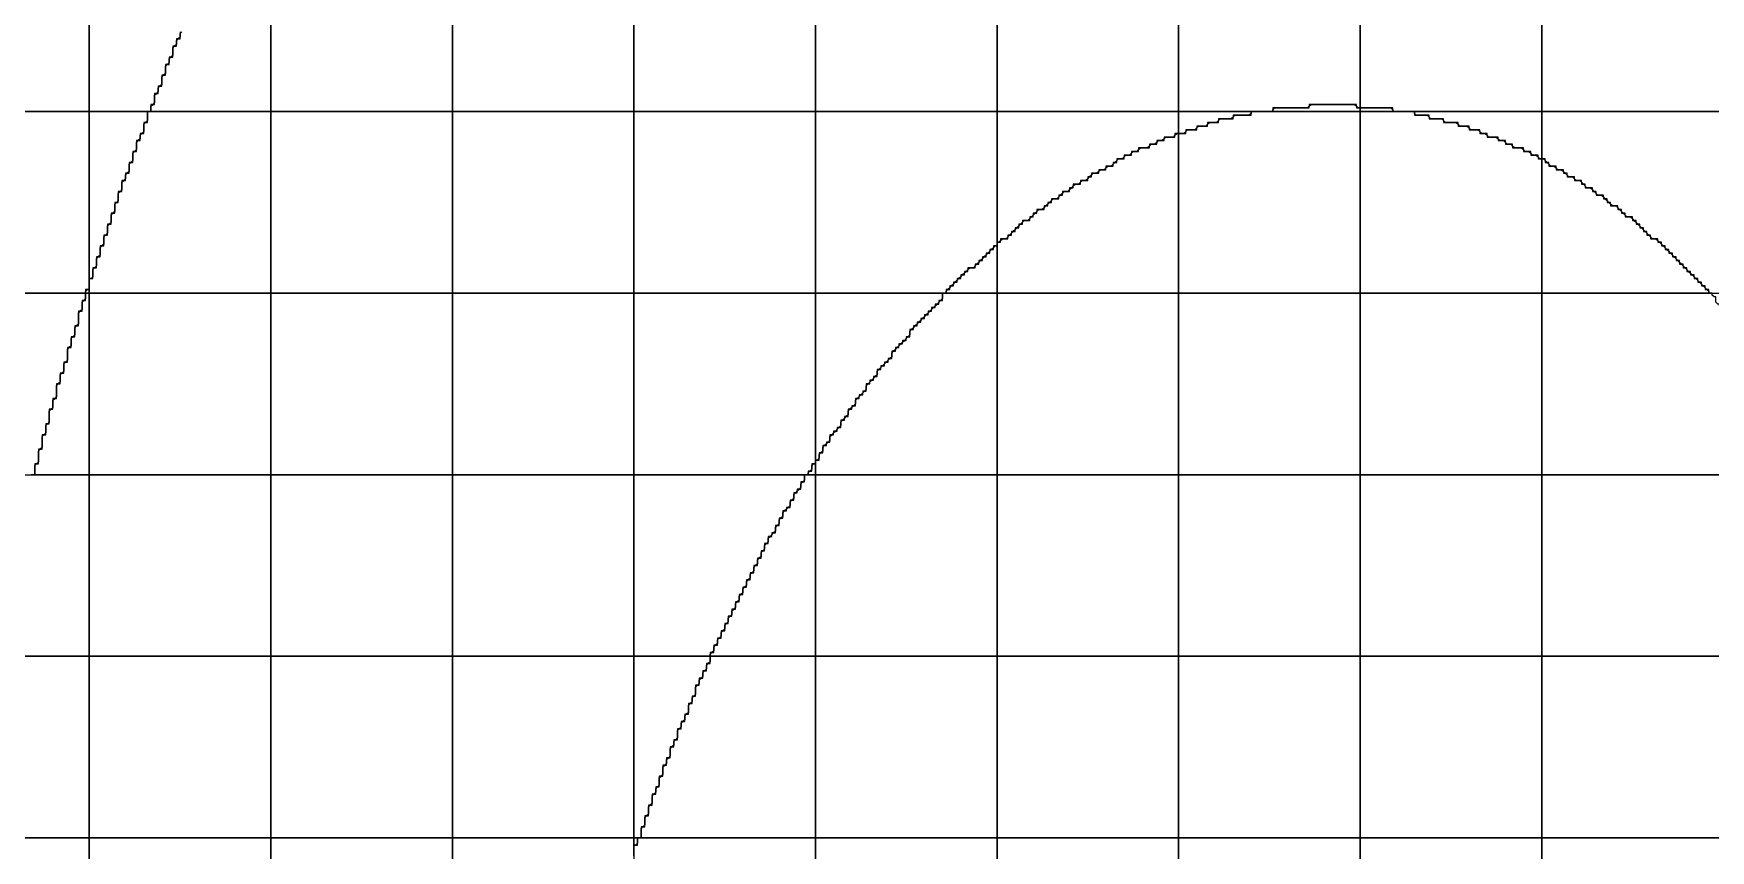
# Model space of a CAD drawing. Header units: metres. Extents: x -2.2 to 1, y -5.2 to 5.1.
# Drawn here: x -1.161 to -0.007, y 2.456 to 3.018 of the extents above; entities that cross this region are included whole.
import ezdxf

# ---------------------------------------------------------------- set-up
doc = ezdxf.new("R2010")
doc.units = ezdxf.units.M

msp = doc.modelspace()

# ---------------------------------------------------------------- linework, layer by layer
at = {"layer": '5', "color": 6}
for points in [[(-0.3079, 2.9645, 0), (-0.2479, 2.9645, 0), (-0.2479, 2.967, 0), (-0.2492, 2.967, 0), (-0.2504, 2.9682, 0), (-0.2504, 2.9695, 0), (-0.2829, 2.9695, 0), (-0.2829, 2.9682, 0), (-0.2842, 2.967, 0), (-0.3079, 2.967, 0), (-0.3079, 2.9645, 0)], [(-0.3729, 2.8395, 0), (-0.2479, 2.8395, 0), (-0.2479, 2.9645, 0), (-0.3229, 2.9645, 0), (-0.3229, 2.9632, 0), (-0.3242, 2.962, 0), (-0.3354, 2.962, 0), (-0.3354, 2.9607, 0), (-0.3367, 2.9595, 0), (-0.3454, 2.9595, 0), (-0.3454, 2.9583, 0), (-0.3467, 2.957, 0), (-0.3529, 2.957, 0), (-0.3529, 2.9558, 0), (-0.3542, 2.9545, 0), (-0.3604, 2.9545, 0), (-0.3604, 2.9533, 0), (-0.3617, 2.952, 0), (-0.3679, 2.952, 0), (-0.3679, 2.9508, 0), (-0.3692, 2.9495, 0), (-0.3729, 2.9495, 0), (-0.3729, 2.8395, 0)], [(-0.2479, 2.9645, 0), (-0.2254, 2.9645, 0), (-0.2254, 2.967, 0), (-0.2479, 2.967, 0), (-0.2479, 2.9645, 0)], [(-0.2479, 2.8395, 0), (-0.1229, 2.8395, 0), (-0.1229, 2.932, 0), (-0.1242, 2.932, 0), (-0.1254, 2.9333, 0), (-0.1254, 2.9345, 0), (-0.1292, 2.9345, 0), (-0.1304, 2.9358, 0), (-0.1304, 2.937, 0), (-0.1342, 2.937, 0), (-0.1354, 2.9383, 0), (-0.1354, 2.9395, 0), (-0.1417, 2.9395, 0), (-0.1429, 2.9407, 0), (-0.1429, 2.942, 0), (-0.1467, 2.942, 0), (-0.1479, 2.9432, 0), (-0.1479, 2.9445, 0), (-0.1517, 2.9445, 0), (-0.1529, 2.9457, 0), (-0.1529, 2.947, 0), (-0.1592, 2.947, 0), (-0.1604, 2.9482, 0), (-0.1604, 2.9495, 0), (-0.1642, 2.9495, 0), (-0.1654, 2.9508, 0), (-0.1654, 2.952, 0), (-0.1717, 2.952, 0), (-0.1729, 2.9533, 0), (-0.1729, 2.9545, 0), (-0.1792, 2.9545, 0), (-0.1804, 2.9558, 0), (-0.1804, 2.957, 0), (-0.1892, 2.957, 0), (-0.1904, 2.9583, 0), (-0.1904, 2.9595, 0), (-0.1992, 2.9595, 0), (-0.2004, 2.9607, 0), (-0.2004, 2.962, 0), (-0.2092, 2.962, 0), (-0.2104, 2.9632, 0), (-0.2104, 2.9645, 0), (-0.2479, 2.9645, 0), (-0.2479, 2.8395, 0)], [(-0.4979, 2.8395, 0), (-0.3729, 2.8395, 0), (-0.3729, 2.9495, 0), (-0.3754, 2.9495, 0), (-0.3754, 2.9482, 0), (-0.3767, 2.947, 0), (-0.3829, 2.947, 0), (-0.3829, 2.9457, 0), (-0.3842, 2.9445, 0), (-0.3879, 2.9445, 0), (-0.3879, 2.9432, 0), (-0.3892, 2.942, 0), (-0.3929, 2.942, 0), (-0.3929, 2.9407, 0), (-0.3942, 2.9395, 0), (-0.4004, 2.9395, 0), (-0.4004, 2.9383, 0), (-0.4017, 2.937, 0), (-0.4054, 2.937, 0), (-0.4054, 2.9358, 0), (-0.4067, 2.9345, 0), (-0.4104, 2.9345, 0), (-0.4104, 2.9333, 0), (-0.4117, 2.932, 0), (-0.4154, 2.932, 0), (-0.4154, 2.9308, 0), (-0.4167, 2.9295, 0), (-0.4179, 2.9295, 0), (-0.4179, 2.9282, 0), (-0.4192, 2.927, 0), (-0.4229, 2.927, 0), (-0.4229, 2.9257, 0), (-0.4242, 2.9245, 0), (-0.4279, 2.9245, 0), (-0.4279, 2.9232, 0), (-0.4292, 2.922, 0), (-0.4329, 2.922, 0), (-0.4329, 2.9207, 0), (-0.4342, 2.9195, 0), (-0.4354, 2.9195, 0), (-0.4354, 2.9183, 0), (-0.4367, 2.917, 0), (-0.4404, 2.917, 0), (-0.4404, 2.9158, 0), (-0.4417, 2.9145, 0), (-0.4454, 2.9145, 0), (-0.4454, 2.9133, 0), (-0.4467, 2.912, 0), (-0.4479, 2.912, 0), (-0.4479, 2.9108, 0), (-0.4492, 2.9095, 0), (-0.4529, 2.9095, 0), (-0.4529, 2.9082, 0), (-0.4542, 2.907, 0), (-0.4554, 2.907, 0), (-0.4554, 2.9057, 0), (-0.4567, 2.9045, 0), (-0.4604, 2.9045, 0), (-0.4604, 2.9032, 0), (-0.4617, 2.902, 0), (-0.4629, 2.902, 0), (-0.4629, 2.9007, 0), (-0.4642, 2.8995, 0), (-0.4654, 2.8995, 0), (-0.4654, 2.8982, 0), (-0.4667, 2.897, 0), (-0.4704, 2.897, 0), (-0.4704, 2.8958, 0), (-0.4717, 2.8945, 0), (-0.4729, 2.8945, 0), (-0.4729, 2.8933, 0), (-0.4742, 2.892, 0), (-0.4754, 2.892, 0), (-0.4754, 2.8908, 0), (-0.4767, 2.8895, 0), (-0.4804, 2.8895, 0), (-0.4804, 2.8883, 0), (-0.4817, 2.887, 0), (-0.4829, 2.887, 0), (-0.4829, 2.8857, 0), (-0.4842, 2.8845, 0), (-0.4854, 2.8845, 0), (-0.4854, 2.8832, 0), (-0.4867, 2.882, 0), (-0.4879, 2.882, 0), (-0.4879, 2.8807, 0), (-0.4892, 2.8795, 0), (-0.4904, 2.8795, 0), (-0.4904, 2.8782, 0), (-0.4917, 2.877, 0), (-0.4954, 2.877, 0), (-0.4954, 2.8758, 0), (-0.4967, 2.8745, 0), (-0.4979, 2.8745, 0), (-0.4979, 2.8395, 0)], [(-0.1229, 2.8395, 0), (-0.0079, 2.8395, 0), (-0.0079, 2.842, 0), (-0.0092, 2.842, 0), (-0.0104, 2.8432, 0), (-0.0104, 2.8445, 0), (-0.0117, 2.8445, 0), (-0.0129, 2.8457, 0), (-0.0129, 2.847, 0), (-0.0142, 2.847, 0), (-0.0154, 2.8483, 0), (-0.0154, 2.8495, 0), (-0.0167, 2.8495, 0), (-0.0179, 2.8508, 0), (-0.0179, 2.852, 0), (-0.0192, 2.852, 0), (-0.0204, 2.8533, 0), (-0.0204, 2.8545, 0), (-0.0217, 2.8545, 0), (-0.0229, 2.8558, 0), (-0.0229, 2.857, 0), (-0.0242, 2.857, 0), (-0.0254, 2.8582, 0), (-0.0254, 2.8595, 0), (-0.0267, 2.8595, 0), (-0.0279, 2.8607, 0), (-0.0279, 2.862, 0), (-0.0292, 2.862, 0), (-0.0304, 2.8632, 0), (-0.0304, 2.8645, 0), (-0.0317, 2.8645, 0), (-0.0329, 2.8657, 0), (-0.0329, 2.867, 0), (-0.0342, 2.867, 0), (-0.0354, 2.8683, 0), (-0.0354, 2.8695, 0), (-0.0367, 2.8695, 0), (-0.0379, 2.8708, 0), (-0.0379, 2.872, 0), (-0.0392, 2.872, 0), (-0.0404, 2.8733, 0), (-0.0404, 2.8745, 0), (-0.0417, 2.8745, 0), (-0.0429, 2.8758, 0), (-0.0429, 2.877, 0), (-0.0467, 2.877, 0), (-0.0479, 2.8782, 0), (-0.0479, 2.8795, 0), (-0.0492, 2.8795, 0), (-0.0504, 2.8807, 0), (-0.0504, 2.882, 0), (-0.0517, 2.882, 0), (-0.0529, 2.8832, 0), (-0.0529, 2.8845, 0), (-0.0542, 2.8845, 0), (-0.0554, 2.8857, 0), (-0.0554, 2.887, 0), (-0.0567, 2.887, 0), (-0.0579, 2.8883, 0), (-0.0579, 2.8895, 0), (-0.0592, 2.8895, 0), (-0.0604, 2.8908, 0), (-0.0604, 2.892, 0), (-0.0642, 2.892, 0), (-0.0654, 2.8933, 0), (-0.0654, 2.8945, 0), (-0.0667, 2.8945, 0), (-0.0679, 2.8958, 0), (-0.0679, 2.897, 0), (-0.0692, 2.897, 0), (-0.0704, 2.8982, 0), (-0.0704, 2.8995, 0), (-0.0742, 2.8995, 0), (-0.0754, 2.9007, 0), (-0.0754, 2.902, 0), (-0.0767, 2.902, 0), (-0.0779, 2.9032, 0), (-0.0779, 2.9045, 0), (-0.0792, 2.9045, 0), (-0.0804, 2.9057, 0), (-0.0804, 2.907, 0), (-0.0842, 2.907, 0), (-0.0854, 2.9082, 0), (-0.0854, 2.9095, 0), (-0.0867, 2.9095, 0), (-0.0879, 2.9108, 0), (-0.0879, 2.912, 0), (-0.0917, 2.912, 0), (-0.0929, 2.9133, 0), (-0.0929, 2.9145, 0), (-0.0942, 2.9145, 0), (-0.0954, 2.9158, 0), (-0.0954, 2.917, 0), (-0.0992, 2.917, 0), (-0.1004, 2.9183, 0), (-0.1004, 2.9195, 0), (-0.1042, 2.9195, 0), (-0.1054, 2.9207, 0), (-0.1054, 2.922, 0), (-0.1067, 2.922, 0), (-0.1079, 2.9232, 0), (-0.1079, 2.9245, 0), (-0.1117, 2.9245, 0), (-0.1129, 2.9257, 0), (-0.1129, 2.927, 0), (-0.1167, 2.927, 0), (-0.1179, 2.9282, 0), (-0.1179, 2.9295, 0), (-0.1192, 2.9295, 0), (-0.1204, 2.9308, 0), (-0.1204, 2.932, 0), (-0.1229, 2.932, 0), (-0.1229, 2.8395, 0)], [(-0.5329, 2.8395, 0), (-0.4979, 2.8395, 0), (-0.4979, 2.872, 0), (-0.5004, 2.872, 0), (-0.5004, 2.8708, 0), (-0.5017, 2.8695, 0), (-0.5029, 2.8695, 0), (-0.5029, 2.8683, 0), (-0.5042, 2.867, 0), (-0.5054, 2.867, 0), (-0.5054, 2.8657, 0), (-0.5067, 2.8645, 0), (-0.5079, 2.8645, 0), (-0.5079, 2.8632, 0), (-0.5092, 2.862, 0), (-0.5104, 2.862, 0), (-0.5104, 2.8607, 0), (-0.5117, 2.8595, 0), (-0.5129, 2.8595, 0), (-0.5129, 2.8582, 0), (-0.5142, 2.857, 0), (-0.5179, 2.857, 0), (-0.5179, 2.8558, 0), (-0.5192, 2.8545, 0), (-0.5204, 2.8545, 0), (-0.5204, 2.8533, 0), (-0.5217, 2.852, 0), (-0.5229, 2.852, 0), (-0.5229, 2.8508, 0), (-0.5242, 2.8495, 0), (-0.5254, 2.8495, 0), (-0.5254, 2.8483, 0), (-0.5267, 2.847, 0), (-0.5279, 2.847, 0), (-0.5279, 2.8457, 0), (-0.5292, 2.8445, 0), (-0.5304, 2.8445, 0), (-0.5304, 2.8432, 0), (-0.5317, 2.842, 0), (-0.5329, 2.842, 0), (-0.5329, 2.8395, 0)], [(-0.6229, 2.7145, 0), (-0.4979, 2.7145, 0), (-0.4979, 2.8395, 0), (-0.5354, 2.8395, 0), (-0.5354, 2.8357, 0), (-0.5367, 2.8345, 0), (-0.5379, 2.8345, 0), (-0.5379, 2.8333, 0), (-0.5392, 2.832, 0), (-0.5404, 2.832, 0), (-0.5404, 2.8308, 0), (-0.5417, 2.8295, 0), (-0.5429, 2.8295, 0), (-0.5429, 2.8283, 0), (-0.5442, 2.827, 0), (-0.5454, 2.827, 0), (-0.5454, 2.8258, 0), (-0.5467, 2.8245, 0), (-0.5479, 2.8245, 0), (-0.5479, 2.8232, 0), (-0.5492, 2.822, 0), (-0.5504, 2.822, 0), (-0.5504, 2.8207, 0), (-0.5517, 2.8195, 0), (-0.5529, 2.8195, 0), (-0.5529, 2.8182, 0), (-0.5542, 2.817, 0), (-0.5554, 2.817, 0), (-0.5554, 2.8157, 0), (-0.5567, 2.8145, 0), (-0.5579, 2.8145, 0), (-0.5579, 2.8108, 0), (-0.5592, 2.8095, 0), (-0.5604, 2.8095, 0), (-0.5604, 2.8083, 0), (-0.5617, 2.807, 0), (-0.5629, 2.807, 0), (-0.5629, 2.8058, 0), (-0.5642, 2.8045, 0), (-0.5654, 2.8045, 0), (-0.5654, 2.8032, 0), (-0.5667, 2.802, 0), (-0.5679, 2.802, 0), (-0.5679, 2.8007, 0), (-0.5692, 2.7995, 0), (-0.5704, 2.7995, 0), (-0.5704, 2.7957, 0), (-0.5717, 2.7945, 0), (-0.5729, 2.7945, 0), (-0.5729, 2.7933, 0), (-0.5742, 2.792, 0), (-0.5754, 2.792, 0), (-0.5754, 2.7908, 0), (-0.5767, 2.7895, 0), (-0.5779, 2.7895, 0), (-0.5779, 2.7883, 0), (-0.5792, 2.787, 0), (-0.5804, 2.787, 0), (-0.5804, 2.7832, 0), (-0.5817, 2.782, 0), (-0.5829, 2.782, 0), (-0.5829, 2.7807, 0), (-0.5842, 2.7795, 0), (-0.5854, 2.7795, 0), (-0.5854, 2.7782, 0), (-0.5867, 2.777, 0), (-0.5879, 2.777, 0), (-0.5879, 2.7732, 0), (-0.5892, 2.772, 0), (-0.5904, 2.772, 0), (-0.5904, 2.7708, 0), (-0.5917, 2.7695, 0), (-0.5929, 2.7695, 0), (-0.5929, 2.7683, 0), (-0.5942, 2.767, 0), (-0.5954, 2.767, 0), (-0.5954, 2.7633, 0), (-0.5967, 2.762, 0), (-0.5979, 2.762, 0), (-0.5979, 2.7607, 0), (-0.5992, 2.7595, 0), (-0.6004, 2.7595, 0), (-0.6004, 2.7557, 0), (-0.6017, 2.7545, 0), (-0.6029, 2.7545, 0), (-0.6029, 2.7532, 0), (-0.6042, 2.752, 0), (-0.6054, 2.752, 0), (-0.6054, 2.7483, 0), (-0.6067, 2.747, 0), (-0.6079, 2.747, 0), (-0.6079, 2.7458, 0), (-0.6092, 2.7445, 0), (-0.6104, 2.7445, 0), (-0.6104, 2.7433, 0), (-0.6117, 2.742, 0), (-0.6129, 2.742, 0), (-0.6129, 2.7382, 0), (-0.6142, 2.737, 0), (-0.6154, 2.737, 0), (-0.6154, 2.7357, 0), (-0.6167, 2.7345, 0), (-0.6179, 2.7345, 0), (-0.6179, 2.7308, 0), (-0.6192, 2.7295, 0), (-0.6204, 2.7295, 0), (-0.6204, 2.7258, 0), (-0.6217, 2.7245, 0), (-0.6229, 2.7245, 0), (-0.6229, 2.7145, 0)], [(-0.4979, 2.7145, 0), (-0.3729, 2.7145, 0), (-0.3729, 2.8395, 0), (-0.4979, 2.8395, 0), (-0.4979, 2.7145, 0)], [(-0.3729, 2.7145, 0), (-0.2479, 2.7145, 0), (-0.2479, 2.8395, 0), (-0.3729, 2.8395, 0), (-0.3729, 2.7145, 0)], [(-0.2479, 2.7145, 0), (-0.1229, 2.7145, 0), (-0.1229, 2.8395, 0), (-0.2479, 2.8395, 0), (-0.2479, 2.7145, 0)], [(-0.1229, 2.7145, 0), (0.0021, 2.7145, 0), (0.0021, 2.8295, 0), (0.0008, 2.8295, 0), (-0.0004, 2.8308, 0), (-0.0004, 2.832, 0), (-0.0017, 2.832, 0), (-0.0029, 2.8333, 0), (-0.0029, 2.837, 0), (-0.0042, 2.837, 0), (-0.0054, 2.8382, 0), (-0.0054, 2.8395, 0), (-0.1229, 2.8395, 0), (-0.1229, 2.7145, 0)], [(-0.6954, 2.5895, 0), (-0.6229, 2.5895, 0), (-0.6229, 2.7145, 0), (-0.6304, 2.7145, 0), (-0.6304, 2.7107, 0), (-0.6317, 2.7095, 0), (-0.6329, 2.7095, 0), (-0.6329, 2.7058, 0), (-0.6342, 2.7045, 0), (-0.6354, 2.7045, 0), (-0.6354, 2.7033, 0), (-0.6367, 2.702, 0), (-0.6379, 2.702, 0), (-0.6379, 2.6982, 0), (-0.6392, 2.697, 0), (-0.6404, 2.697, 0), (-0.6404, 2.6932, 0), (-0.6417, 2.692, 0), (-0.6429, 2.692, 0), (-0.6429, 2.6907, 0), (-0.6442, 2.6895, 0), (-0.6454, 2.6895, 0), (-0.6454, 2.6858, 0), (-0.6467, 2.6845, 0), (-0.6479, 2.6845, 0), (-0.6479, 2.6808, 0), (-0.6492, 2.6795, 0), (-0.6504, 2.6795, 0), (-0.6504, 2.6757, 0), (-0.6517, 2.6745, 0), (-0.6529, 2.6745, 0), (-0.6529, 2.6732, 0), (-0.6542, 2.672, 0), (-0.6554, 2.672, 0), (-0.6554, 2.6683, 0), (-0.6567, 2.667, 0), (-0.6579, 2.667, 0), (-0.6579, 2.6633, 0), (-0.6592, 2.662, 0), (-0.6604, 2.662, 0), (-0.6604, 2.6582, 0), (-0.6617, 2.657, 0), (-0.6629, 2.657, 0), (-0.6629, 2.6532, 0), (-0.6642, 2.652, 0), (-0.6654, 2.652, 0), (-0.6654, 2.6482, 0), (-0.6667, 2.647, 0), (-0.6679, 2.647, 0), (-0.6679, 2.6433, 0), (-0.6692, 2.642, 0), (-0.6704, 2.642, 0), (-0.6704, 2.6383, 0), (-0.6717, 2.637, 0), (-0.6729, 2.637, 0), (-0.6729, 2.6332, 0), (-0.6742, 2.632, 0), (-0.6754, 2.632, 0), (-0.6754, 2.6282, 0), (-0.6767, 2.627, 0), (-0.6779, 2.627, 0), (-0.6779, 2.6233, 0), (-0.6792, 2.622, 0), (-0.6804, 2.622, 0), (-0.6804, 2.6183, 0), (-0.6817, 2.617, 0), (-0.6829, 2.617, 0), (-0.6829, 2.6132, 0), (-0.6842, 2.612, 0), (-0.6854, 2.612, 0), (-0.6854, 2.6082, 0), (-0.6867, 2.607, 0), (-0.6879, 2.607, 0), (-0.6879, 2.6033, 0), (-0.6892, 2.602, 0), (-0.6904, 2.602, 0), (-0.6904, 2.5983, 0), (-0.6917, 2.597, 0), (-0.6929, 2.597, 0), (-0.6929, 2.5932, 0), (-0.6942, 2.592, 0), (-0.6954, 2.592, 0), (-0.6954, 2.5895, 0)], [(-0.6279, 2.7145, 0), (-0.6229, 2.7145, 0), (-0.6229, 2.722, 0), (-0.6254, 2.722, 0), (-0.6254, 2.7182, 0), (-0.6267, 2.717, 0), (-0.6279, 2.717, 0), (-0.6279, 2.7145, 0)], [(-0.6229, 2.5895, 0), (-0.4979, 2.5895, 0), (-0.4979, 2.7145, 0), (-0.6229, 2.7145, 0), (-0.6229, 2.5895, 0)], [(-0.4979, 2.5895, 0), (-0.3729, 2.5895, 0), (-0.3729, 2.7145, 0), (-0.4979, 2.7145, 0), (-0.4979, 2.5895, 0)], [(-0.3729, 2.5895, 0), (-0.2479, 2.5895, 0), (-0.2479, 2.7145, 0), (-0.3729, 2.7145, 0), (-0.3729, 2.5895, 0)], [(-0.2479, 2.5895, 0), (-0.1229, 2.5895, 0), (-0.1229, 2.7145, 0), (-0.2479, 2.7145, 0), (-0.2479, 2.5895, 0)], [(-0.1229, 2.5895, 0), (0.0021, 2.5895, 0), (0.0021, 2.7145, 0), (-0.1229, 2.7145, 0), (-0.1229, 2.5895, 0)], [(-0.7429, 2.4645, 0), (-0.6229, 2.4645, 0), (-0.6229, 2.5895, 0), (-0.6954, 2.5895, 0), (-0.6954, 2.5857, 0), (-0.6967, 2.5845, 0), (-0.6979, 2.5845, 0), (-0.6979, 2.5808, 0), (-0.6992, 2.5795, 0), (-0.7004, 2.5795, 0), (-0.7004, 2.5758, 0), (-0.7017, 2.5745, 0), (-0.7029, 2.5745, 0), (-0.7029, 2.5707, 0), (-0.7042, 2.5695, 0), (-0.7054, 2.5695, 0), (-0.7054, 2.5633, 0), (-0.7067, 2.562, 0), (-0.7079, 2.562, 0), (-0.7079, 2.5583, 0), (-0.7092, 2.557, 0), (-0.7104, 2.557, 0), (-0.7104, 2.5507, 0), (-0.7117, 2.5495, 0), (-0.7129, 2.5495, 0), (-0.7129, 2.5457, 0), (-0.7142, 2.5445, 0), (-0.7154, 2.5445, 0), (-0.7154, 2.5408, 0), (-0.7167, 2.5395, 0), (-0.7179, 2.5395, 0), (-0.7179, 2.5332, 0), (-0.7192, 2.532, 0), (-0.7204, 2.532, 0), (-0.7204, 2.5282, 0), (-0.7217, 2.527, 0), (-0.7229, 2.527, 0), (-0.7229, 2.5208, 0), (-0.7242, 2.5195, 0), (-0.7254, 2.5195, 0), (-0.7254, 2.5158, 0), (-0.7267, 2.5145, 0), (-0.7279, 2.5145, 0), (-0.7279, 2.5082, 0), (-0.7292, 2.507, 0), (-0.7304, 2.507, 0), (-0.7304, 2.5008, 0), (-0.7317, 2.4995, 0), (-0.7329, 2.4995, 0), (-0.7329, 2.4958, 0), (-0.7342, 2.4945, 0), (-0.7354, 2.4945, 0), (-0.7354, 2.4882, 0), (-0.7367, 2.487, 0), (-0.7379, 2.487, 0), (-0.7379, 2.4808, 0), (-0.7392, 2.4795, 0), (-0.7404, 2.4795, 0), (-0.7404, 2.4733, 0), (-0.7417, 2.472, 0), (-0.7429, 2.472, 0), (-0.7429, 2.4645, 0)], [(-0.6229, 2.4645, 0), (-0.4979, 2.4645, 0), (-0.4979, 2.5895, 0), (-0.6229, 2.5895, 0), (-0.6229, 2.4645, 0)], [(-0.4979, 2.4645, 0), (-0.3729, 2.4645, 0), (-0.3729, 2.5895, 0), (-0.4979, 2.5895, 0), (-0.4979, 2.4645, 0)], [(-0.3729, 2.4645, 0), (-0.2479, 2.4645, 0), (-0.2479, 2.5895, 0), (-0.3729, 2.5895, 0), (-0.3729, 2.4645, 0)], [(-0.2479, 2.4645, 0), (-0.1229, 2.4645, 0), (-0.1229, 2.5895, 0), (-0.2479, 2.5895, 0), (-0.2479, 2.4645, 0)], [(-0.1229, 2.4645, 0), (0.0021, 2.4645, 0), (0.0021, 2.5895, 0), (-0.1229, 2.5895, 0), (-0.1229, 2.4645, 0)], [(-0.7479, 2.3395, 0), (-0.6229, 2.3395, 0), (-0.6229, 2.4645, 0), (-0.7454, 2.4645, 0), (-0.7454, 2.4607, 0), (-0.7467, 2.4595, 0), (-0.7479, 2.4595, 0), (-0.7479, 2.3395, 0)], [(-0.6229, 2.3395, 0), (-0.4979, 2.3395, 0), (-0.4979, 2.4645, 0), (-0.6229, 2.4645, 0), (-0.6229, 2.3395, 0)], [(-0.4979, 2.3395, 0), (-0.3729, 2.3395, 0), (-0.3729, 2.4645, 0), (-0.4979, 2.4645, 0), (-0.4979, 2.3395, 0)], [(-0.3729, 2.3395, 0), (-0.2479, 2.3395, 0), (-0.2479, 2.4645, 0), (-0.3729, 2.4645, 0), (-0.3729, 2.3395, 0)], [(-0.2479, 2.3395, 0), (-0.1229, 2.3395, 0), (-0.1229, 2.4645, 0), (-0.2479, 2.4645, 0), (-0.2479, 2.3395, 0)], [(-0.1229, 2.3395, 0), (0.0021, 2.3395, 0), (0.0021, 2.4645, 0), (-0.1229, 2.4645, 0), (-0.1229, 2.3395, 0)]]:
    msp.add_polyline3d(points, dxfattribs=at)
at = {"layer": '6', "color": 4}
for points in [[(-1.0804, 2.9645, 0), (-0.9979, 2.9645, 0), (-0.9979, 3.0895, 0)], [(-0.9979, 2.9645, 0), (-0.8729, 2.9645, 0), (-0.8729, 3.0895, 0), (-0.9979, 3.0895, 0), (-0.9979, 2.9645, 0)], [(-0.8729, 2.9645, 0), (-0.7479, 2.9645, 0), (-0.7479, 3.0895, 0), (-0.8729, 3.0895, 0), (-0.8729, 2.9645, 0)], [(-0.7479, 2.9645, 0), (-0.6229, 2.9645, 0), (-0.6229, 3.0895, 0), (-0.7479, 3.0895, 0), (-0.7479, 2.9645, 0)], [(-0.6229, 2.9645, 0), (-0.4979, 2.9645, 0), (-0.4979, 3.0895, 0), (-0.6229, 3.0895, 0), (-0.6229, 2.9645, 0)], [(-0.4979, 2.9645, 0), (-0.3729, 2.9645, 0), (-0.3729, 3.0895, 0), (-0.4979, 3.0895, 0), (-0.4979, 2.9645, 0)], [(-0.3729, 2.9645, 0), (-0.3079, 2.9645, 0), (-0.3079, 2.9657, 0), (-0.3067, 2.967, 0), (-0.2829, 2.967, 0), (-0.2829, 2.9682, 0), (-0.2817, 2.9695, 0), (-0.2517, 2.9695, 0), (-0.2504, 2.9682, 0), (-0.2504, 2.967, 0), (-0.2479, 2.967, 0), (-0.2479, 3.0895, 0), (-0.3729, 3.0895, 0), (-0.3729, 2.9645, 0)], [(-0.2479, 2.967, 0), (-0.2267, 2.967, 0), (-0.2254, 2.9657, 0), (-0.2254, 2.9645, 0), (-0.1229, 2.9645, 0), (-0.1229, 3.0895, 0), (-0.2479, 3.0895, 0), (-0.2479, 2.967, 0)], [(-0.1229, 2.9645, 0), (0.0021, 2.9645, 0), (0.0021, 3.0895, 0), (-0.1229, 3.0895, 0), (-0.1229, 2.9645, 0)], [(-1.0604, 3.0195, 0), (-1.0604, 3.0158, 0), (-1.0617, 3.0145, 0), (-1.0629, 3.0145, 0), (-1.0629, 3.0107, 0), (-1.0642, 3.0095, 0), (-1.0654, 3.0095, 0), (-1.0654, 3.0032, 0), (-1.0667, 3.002, 0), (-1.0679, 3.002, 0), (-1.0679, 2.9983, 0), (-1.0692, 2.997, 0), (-1.0704, 2.997, 0), (-1.0704, 2.9907, 0), (-1.0717, 2.9895, 0), (-1.0729, 2.9895, 0), (-1.0729, 2.9832, 0), (-1.0742, 2.982, 0), (-1.0754, 2.982, 0), (-1.0754, 2.9783, 0), (-1.0767, 2.977, 0), (-1.0779, 2.977, 0), (-1.0779, 2.9707, 0), (-1.0792, 2.9695, 0), (-1.0804, 2.9695, 0), (-1.0804, 2.9645, 0)], [(-1.1229, 2.8395, 0), (-0.9979, 2.8395, 0), (-0.9979, 2.9645, 0), (-1.0829, 2.9645, 0), (-1.0829, 2.9583, 0), (-1.0842, 2.957, 0), (-1.0854, 2.957, 0), (-1.0854, 2.9508, 0), (-1.0867, 2.9495, 0), (-1.0879, 2.9495, 0), (-1.0879, 2.9457, 0), (-1.0892, 2.9445, 0), (-1.0904, 2.9445, 0), (-1.0904, 2.9383, 0), (-1.0917, 2.937, 0), (-1.0929, 2.937, 0), (-1.0929, 2.9308, 0), (-1.0942, 2.9295, 0), (-1.0954, 2.9295, 0), (-1.0954, 2.9232, 0), (-1.0967, 2.922, 0), (-1.0979, 2.922, 0), (-1.0979, 2.9183, 0), (-1.0992, 2.917, 0), (-1.1004, 2.917, 0), (-1.1004, 2.9108, 0), (-1.1017, 2.9095, 0), (-1.1029, 2.9095, 0), (-1.1029, 2.9032, 0), (-1.1042, 2.902, 0), (-1.1054, 2.902, 0), (-1.1054, 2.8958, 0), (-1.1067, 2.8945, 0), (-1.1079, 2.8945, 0), (-1.1079, 2.8883, 0), (-1.1092, 2.887, 0), (-1.1104, 2.887, 0), (-1.1104, 2.8807, 0), (-1.1117, 2.8795, 0), (-1.1129, 2.8795, 0), (-1.1129, 2.8733, 0), (-1.1142, 2.872, 0), (-1.1154, 2.872, 0), (-1.1154, 2.8657, 0), (-1.1167, 2.8645, 0), (-1.1179, 2.8645, 0), (-1.1179, 2.8582, 0), (-1.1192, 2.857, 0), (-1.1204, 2.857, 0), (-1.1204, 2.8508, 0), (-1.1217, 2.8495, 0), (-1.1229, 2.8495, 0), (-1.1229, 2.8395, 0)], [(-0.9979, 2.8395, 0), (-0.8729, 2.8395, 0), (-0.8729, 2.9645, 0), (-0.9979, 2.9645, 0), (-0.9979, 2.8395, 0)], [(-0.8729, 2.8395, 0), (-0.7479, 2.8395, 0), (-0.7479, 2.9645, 0), (-0.8729, 2.9645, 0), (-0.8729, 2.8395, 0)], [(-0.7479, 2.8395, 0), (-0.6229, 2.8395, 0), (-0.6229, 2.9645, 0), (-0.7479, 2.9645, 0), (-0.7479, 2.8395, 0)], [(-0.6229, 2.8395, 0), (-0.5329, 2.8395, 0), (-0.5329, 2.8407, 0), (-0.5317, 2.842, 0), (-0.5304, 2.842, 0), (-0.5304, 2.8432, 0), (-0.5292, 2.8445, 0), (-0.5279, 2.8445, 0), (-0.5279, 2.8457, 0), (-0.5267, 2.847, 0), (-0.5254, 2.847, 0), (-0.5254, 2.8483, 0), (-0.5242, 2.8495, 0), (-0.5229, 2.8495, 0), (-0.5229, 2.8508, 0), (-0.5217, 2.852, 0), (-0.5204, 2.852, 0), (-0.5204, 2.8533, 0), (-0.5192, 2.8545, 0), (-0.5179, 2.8545, 0), (-0.5179, 2.8558, 0), (-0.5167, 2.857, 0), (-0.5129, 2.857, 0), (-0.5129, 2.8582, 0), (-0.5117, 2.8595, 0), (-0.5104, 2.8595, 0), (-0.5104, 2.8607, 0), (-0.5092, 2.862, 0), (-0.5079, 2.862, 0), (-0.5079, 2.8632, 0), (-0.5067, 2.8645, 0), (-0.5054, 2.8645, 0), (-0.5054, 2.8657, 0), (-0.5042, 2.867, 0), (-0.5029, 2.867, 0), (-0.5029, 2.8683, 0), (-0.5017, 2.8695, 0), (-0.5004, 2.8695, 0), (-0.5004, 2.8708, 0), (-0.4992, 2.872, 0), (-0.4979, 2.872, 0), (-0.4979, 2.9645, 0), (-0.6229, 2.9645, 0), (-0.6229, 2.8395, 0)], [(-0.4979, 2.8745, 0), (-0.4954, 2.8745, 0), (-0.4954, 2.8758, 0), (-0.4942, 2.877, 0), (-0.4904, 2.877, 0), (-0.4904, 2.8782, 0), (-0.4892, 2.8795, 0), (-0.4879, 2.8795, 0), (-0.4879, 2.8807, 0), (-0.4867, 2.882, 0), (-0.4854, 2.882, 0), (-0.4854, 2.8832, 0), (-0.4842, 2.8845, 0), (-0.4829, 2.8845, 0), (-0.4829, 2.8857, 0), (-0.4817, 2.887, 0), (-0.4804, 2.887, 0), (-0.4804, 2.8883, 0), (-0.4792, 2.8895, 0), (-0.4754, 2.8895, 0), (-0.4754, 2.8908, 0), (-0.4742, 2.892, 0), (-0.4729, 2.892, 0), (-0.4729, 2.8933, 0), (-0.4717, 2.8945, 0), (-0.4704, 2.8945, 0), (-0.4704, 2.8958, 0), (-0.4692, 2.897, 0), (-0.4654, 2.897, 0), (-0.4654, 2.8982, 0), (-0.4642, 2.8995, 0), (-0.4629, 2.8995, 0), (-0.4629, 2.9007, 0), (-0.4617, 2.902, 0), (-0.4604, 2.902, 0), (-0.4604, 2.9032, 0), (-0.4592, 2.9045, 0), (-0.4554, 2.9045, 0), (-0.4554, 2.9057, 0), (-0.4542, 2.907, 0), (-0.4529, 2.907, 0), (-0.4529, 2.9082, 0), (-0.4517, 2.9095, 0), (-0.4479, 2.9095, 0), (-0.4479, 2.9108, 0), (-0.4467, 2.912, 0), (-0.4454, 2.912, 0), (-0.4454, 2.9133, 0), (-0.4442, 2.9145, 0), (-0.4404, 2.9145, 0), (-0.4404, 2.9158, 0), (-0.4392, 2.917, 0), (-0.4354, 2.917, 0), (-0.4354, 2.9183, 0), (-0.4342, 2.9195, 0), (-0.4329, 2.9195, 0), (-0.4329, 2.9207, 0), (-0.4317, 2.922, 0), (-0.4279, 2.922, 0), (-0.4279, 2.9232, 0), (-0.4267, 2.9245, 0), (-0.4229, 2.9245, 0), (-0.4229, 2.9257, 0), (-0.4217, 2.927, 0), (-0.4179, 2.927, 0), (-0.4179, 2.9282, 0), (-0.4167, 2.9295, 0), (-0.4154, 2.9295, 0), (-0.4154, 2.9308, 0), (-0.4142, 2.932, 0), (-0.4104, 2.932, 0), (-0.4104, 2.9333, 0), (-0.4092, 2.9345, 0), (-0.4054, 2.9345, 0), (-0.4054, 2.9358, 0), (-0.4042, 2.937, 0), (-0.4004, 2.937, 0), (-0.4004, 2.9383, 0), (-0.3992, 2.9395, 0), (-0.3929, 2.9395, 0), (-0.3929, 2.9407, 0), (-0.3917, 2.942, 0), (-0.3879, 2.942, 0), (-0.3879, 2.9432, 0), (-0.3867, 2.9445, 0), (-0.3829, 2.9445, 0), (-0.3829, 2.9457, 0), (-0.3817, 2.947, 0), (-0.3754, 2.947, 0), (-0.3754, 2.9482, 0), (-0.3742, 2.9495, 0), (-0.3729, 2.9495, 0), (-0.3729, 2.9645, 0), (-0.4979, 2.9645, 0), (-0.4979, 2.8745, 0)], [(-0.3729, 2.9495, 0), (-0.3679, 2.9495, 0), (-0.3679, 2.9508, 0), (-0.3667, 2.952, 0), (-0.3604, 2.952, 0), (-0.3604, 2.9533, 0), (-0.3592, 2.9545, 0), (-0.3529, 2.9545, 0), (-0.3529, 2.9558, 0), (-0.3517, 2.957, 0), (-0.3454, 2.957, 0), (-0.3454, 2.9583, 0), (-0.3442, 2.9595, 0), (-0.3354, 2.9595, 0), (-0.3354, 2.9607, 0), (-0.3342, 2.962, 0), (-0.3229, 2.962, 0), (-0.3229, 2.9645, 0), (-0.3729, 2.9645, 0), (-0.3729, 2.9495, 0)], [(-0.2104, 2.962, 0), (-0.2017, 2.962, 0), (-0.2004, 2.9607, 0), (-0.2004, 2.9595, 0), (-0.1917, 2.9595, 0), (-0.1904, 2.9583, 0), (-0.1904, 2.957, 0), (-0.1817, 2.957, 0), (-0.1804, 2.9558, 0), (-0.1804, 2.9545, 0), (-0.1742, 2.9545, 0), (-0.1729, 2.9533, 0), (-0.1729, 2.952, 0), (-0.1667, 2.952, 0), (-0.1654, 2.9508, 0), (-0.1654, 2.9495, 0), (-0.1617, 2.9495, 0), (-0.1604, 2.9482, 0), (-0.1604, 2.947, 0), (-0.1542, 2.947, 0), (-0.1529, 2.9457, 0), (-0.1529, 2.9445, 0), (-0.1492, 2.9445, 0), (-0.1479, 2.9432, 0), (-0.1479, 2.942, 0), (-0.1442, 2.942, 0), (-0.1429, 2.9407, 0), (-0.1429, 2.9395, 0), (-0.1367, 2.9395, 0), (-0.1354, 2.9383, 0), (-0.1354, 2.937, 0), (-0.1317, 2.937, 0), (-0.1304, 2.9358, 0), (-0.1304, 2.9345, 0), (-0.1267, 2.9345, 0), (-0.1254, 2.9333, 0), (-0.1254, 2.932, 0), (-0.1229, 2.932, 0), (-0.1229, 2.9645, 0), (-0.2104, 2.9645, 0), (-0.2104, 2.962, 0)], [(0.0021, 2.9645, 0), (-0.1229, 2.9645, 0), (-0.1229, 2.932, 0)], [(-0.1229, 2.932, 0), (-0.1217, 2.932, 0), (-0.1204, 2.9308, 0), (-0.1204, 2.9295, 0), (-0.1192, 2.9295, 0), (-0.1179, 2.9282, 0), (-0.1179, 2.927, 0), (-0.1142, 2.927, 0), (-0.1129, 2.9257, 0), (-0.1129, 2.9245, 0), (-0.1092, 2.9245, 0), (-0.1079, 2.9232, 0), (-0.1079, 2.922, 0), (-0.1067, 2.922, 0), (-0.1054, 2.9207, 0), (-0.1054, 2.9195, 0), (-0.1017, 2.9195, 0), (-0.1004, 2.9183, 0), (-0.1004, 2.917, 0), (-0.0967, 2.917, 0), (-0.0954, 2.9158, 0), (-0.0954, 2.9145, 0), (-0.0942, 2.9145, 0), (-0.0929, 2.9133, 0), (-0.0929, 2.912, 0), (-0.0892, 2.912, 0), (-0.0879, 2.9108, 0), (-0.0879, 2.9095, 0), (-0.0867, 2.9095, 0), (-0.0854, 2.9082, 0), (-0.0854, 2.907, 0), (-0.0817, 2.907, 0), (-0.0804, 2.9057, 0), (-0.0804, 2.9045, 0), (-0.0792, 2.9045, 0), (-0.0779, 2.9032, 0), (-0.0779, 2.902, 0), (-0.0767, 2.902, 0), (-0.0754, 2.9007, 0), (-0.0754, 2.8995, 0), (-0.0717, 2.8995, 0), (-0.0704, 2.8982, 0), (-0.0704, 2.897, 0), (-0.0692, 2.897, 0), (-0.0679, 2.8958, 0), (-0.0679, 2.8945, 0), (-0.0667, 2.8945, 0), (-0.0654, 2.8933, 0), (-0.0654, 2.892, 0), (-0.0617, 2.892, 0), (-0.0604, 2.8908, 0), (-0.0604, 2.8895, 0), (-0.0592, 2.8895, 0), (-0.0579, 2.8883, 0), (-0.0579, 2.887, 0), (-0.0567, 2.887, 0), (-0.0554, 2.8857, 0), (-0.0554, 2.8845, 0), (-0.0542, 2.8845, 0), (-0.0529, 2.8832, 0), (-0.0529, 2.882, 0), (-0.0517, 2.882, 0), (-0.0504, 2.8807, 0), (-0.0504, 2.8795, 0), (-0.0492, 2.8795, 0), (-0.0479, 2.8782, 0), (-0.0479, 2.877, 0), (-0.0442, 2.877, 0), (-0.0429, 2.8758, 0), (-0.0429, 2.8745, 0), (-0.0417, 2.8745, 0), (-0.0404, 2.8733, 0), (-0.0404, 2.872, 0), (-0.0392, 2.872, 0), (-0.0379, 2.8708, 0), (-0.0379, 2.8695, 0), (-0.0367, 2.8695, 0), (-0.0354, 2.8683, 0), (-0.0354, 2.867, 0), (-0.0342, 2.867, 0), (-0.0329, 2.8657, 0), (-0.0329, 2.8645, 0), (-0.0317, 2.8645, 0), (-0.0304, 2.8632, 0), (-0.0304, 2.862, 0), (-0.0292, 2.862, 0), (-0.0279, 2.8607, 0), (-0.0279, 2.8595, 0), (-0.0267, 2.8595, 0), (-0.0254, 2.8582, 0), (-0.0254, 2.857, 0), (-0.0242, 2.857, 0), (-0.0229, 2.8558, 0), (-0.0229, 2.8545, 0), (-0.0217, 2.8545, 0), (-0.0204, 2.8533, 0), (-0.0204, 2.852, 0), (-0.0192, 2.852, 0), (-0.0179, 2.8508, 0), (-0.0179, 2.8495, 0), (-0.0167, 2.8495, 0), (-0.0154, 2.8483, 0), (-0.0154, 2.847, 0), (-0.0142, 2.847, 0), (-0.0129, 2.8457, 0), (-0.0129, 2.8445, 0), (-0.0117, 2.8445, 0), (-0.0104, 2.8432, 0), (-0.0104, 2.842, 0), (-0.0092, 2.842, 0), (-0.0079, 2.8407, 0), (-0.0079, 2.8395, 0), (0.0021, 2.8395, 0)], [(-1.1254, 2.8395, 0), (-1.1229, 2.8395, 0), (-1.1229, 2.842, 0), (-1.1254, 2.842, 0), (-1.1254, 2.8395, 0)], [(-1.1604, 2.7145, 0), (-1.1229, 2.7145, 0), (-1.1229, 2.8395, 0), (-1.1254, 2.8395, 0), (-1.1254, 2.8357, 0), (-1.1267, 2.8345, 0), (-1.1279, 2.8345, 0), (-1.1279, 2.8283, 0), (-1.1292, 2.827, 0), (-1.1304, 2.827, 0), (-1.1304, 2.8182, 0), (-1.1317, 2.817, 0), (-1.1329, 2.817, 0), (-1.1329, 2.8108, 0), (-1.1342, 2.8095, 0), (-1.1354, 2.8095, 0), (-1.1354, 2.8032, 0), (-1.1367, 2.802, 0), (-1.1379, 2.802, 0), (-1.1379, 2.7933, 0), (-1.1392, 2.792, 0), (-1.1404, 2.792, 0), (-1.1404, 2.7858, 0), (-1.1417, 2.7845, 0), (-1.1429, 2.7845, 0), (-1.1429, 2.7782, 0), (-1.1442, 2.777, 0), (-1.1454, 2.777, 0), (-1.1454, 2.7683, 0), (-1.1467, 2.767, 0), (-1.1479, 2.767, 0), (-1.1479, 2.7607, 0), (-1.1492, 2.7595, 0), (-1.1504, 2.7595, 0), (-1.1504, 2.7508, 0), (-1.1517, 2.7495, 0), (-1.1529, 2.7495, 0), (-1.1529, 2.7433, 0), (-1.1542, 2.742, 0), (-1.1554, 2.742, 0), (-1.1554, 2.7332, 0), (-1.1567, 2.732, 0), (-1.1579, 2.732, 0), (-1.1579, 2.7233, 0), (-1.1592, 2.722, 0), (-1.1604, 2.722, 0), (-1.1604, 2.7145, 0)], [(-1.1229, 2.7145, 0), (-0.9979, 2.7145, 0), (-0.9979, 2.8395, 0), (-1.1229, 2.8395, 0), (-1.1229, 2.7145, 0)], [(-0.9979, 2.7145, 0), (-0.8729, 2.7145, 0), (-0.8729, 2.8395, 0), (-0.9979, 2.8395, 0), (-0.9979, 2.7145, 0)], [(-0.8729, 2.7145, 0), (-0.7479, 2.7145, 0), (-0.7479, 2.8395, 0), (-0.8729, 2.8395, 0), (-0.8729, 2.7145, 0)], [(-0.7479, 2.7145, 0), (-0.6279, 2.7145, 0), (-0.6279, 2.7157, 0), (-0.6267, 2.717, 0), (-0.6254, 2.717, 0), (-0.6254, 2.7207, 0), (-0.6242, 2.722, 0), (-0.6229, 2.722, 0), (-0.6229, 2.8395, 0), (-0.7479, 2.8395, 0), (-0.7479, 2.7145, 0)], [(-0.6229, 2.7245, 0), (-0.6204, 2.7245, 0), (-0.6204, 2.7283, 0), (-0.6192, 2.7295, 0), (-0.6179, 2.7295, 0), (-0.6179, 2.7332, 0), (-0.6167, 2.7345, 0), (-0.6154, 2.7345, 0), (-0.6154, 2.7357, 0), (-0.6142, 2.737, 0), (-0.6129, 2.737, 0), (-0.6129, 2.7407, 0), (-0.6117, 2.742, 0), (-0.6104, 2.742, 0), (-0.6104, 2.7433, 0), (-0.6092, 2.7445, 0), (-0.6079, 2.7445, 0), (-0.6079, 2.7458, 0), (-0.6067, 2.747, 0), (-0.6054, 2.747, 0), (-0.6054, 2.7508, 0), (-0.6042, 2.752, 0), (-0.6029, 2.752, 0), (-0.6029, 2.7532, 0), (-0.6017, 2.7545, 0), (-0.6004, 2.7545, 0), (-0.6004, 2.7582, 0), (-0.5992, 2.7595, 0), (-0.5979, 2.7595, 0), (-0.5979, 2.7607, 0), (-0.5967, 2.762, 0), (-0.5954, 2.762, 0), (-0.5954, 2.7658, 0), (-0.5942, 2.767, 0), (-0.5929, 2.767, 0), (-0.5929, 2.7683, 0), (-0.5917, 2.7695, 0), (-0.5904, 2.7695, 0), (-0.5904, 2.7708, 0), (-0.5892, 2.772, 0), (-0.5879, 2.772, 0), (-0.5879, 2.7757, 0), (-0.5867, 2.777, 0), (-0.5854, 2.777, 0), (-0.5854, 2.7782, 0), (-0.5842, 2.7795, 0), (-0.5829, 2.7795, 0), (-0.5829, 2.7807, 0), (-0.5817, 2.782, 0), (-0.5804, 2.782, 0), (-0.5804, 2.7858, 0), (-0.5792, 2.787, 0), (-0.5779, 2.787, 0), (-0.5779, 2.7883, 0), (-0.5767, 2.7895, 0), (-0.5754, 2.7895, 0), (-0.5754, 2.7908, 0), (-0.5742, 2.792, 0), (-0.5729, 2.792, 0), (-0.5729, 2.7933, 0), (-0.5717, 2.7945, 0), (-0.5704, 2.7945, 0), (-0.5704, 2.7982, 0), (-0.5692, 2.7995, 0), (-0.5679, 2.7995, 0), (-0.5679, 2.8007, 0), (-0.5667, 2.802, 0), (-0.5654, 2.802, 0), (-0.5654, 2.8032, 0), (-0.5642, 2.8045, 0), (-0.5629, 2.8045, 0), (-0.5629, 2.8058, 0), (-0.5617, 2.807, 0), (-0.5604, 2.807, 0), (-0.5604, 2.8083, 0), (-0.5592, 2.8095, 0), (-0.5579, 2.8095, 0), (-0.5579, 2.8133, 0), (-0.5567, 2.8145, 0), (-0.5554, 2.8145, 0), (-0.5554, 2.8157, 0), (-0.5542, 2.817, 0), (-0.5529, 2.817, 0), (-0.5529, 2.8182, 0), (-0.5517, 2.8195, 0), (-0.5504, 2.8195, 0), (-0.5504, 2.8207, 0), (-0.5492, 2.822, 0), (-0.5479, 2.822, 0), (-0.5479, 2.8232, 0), (-0.5467, 2.8245, 0), (-0.5454, 2.8245, 0), (-0.5454, 2.8258, 0), (-0.5442, 2.827, 0), (-0.5429, 2.827, 0), (-0.5429, 2.8283, 0), (-0.5417, 2.8295, 0), (-0.5404, 2.8295, 0), (-0.5404, 2.8308, 0), (-0.5392, 2.832, 0), (-0.5379, 2.832, 0), (-0.5379, 2.8333, 0), (-0.5367, 2.8345, 0), (-0.5354, 2.8345, 0), (-0.5354, 2.8395, 0), (-0.6229, 2.8395, 0), (-0.6229, 2.7245, 0)], [(-1.1929, 2.5895, 0), (-1.1229, 2.5895, 0), (-1.1229, 2.7145, 0), (-1.1629, 2.7145, 0)], [(-1.1229, 2.5895, 0), (-0.9979, 2.5895, 0), (-0.9979, 2.7145, 0), (-1.1229, 2.7145, 0), (-1.1229, 2.5895, 0)], [(-0.9979, 2.5895, 0), (-0.8729, 2.5895, 0), (-0.8729, 2.7145, 0), (-0.9979, 2.7145, 0), (-0.9979, 2.5895, 0)], [(-0.8729, 2.5895, 0), (-0.7479, 2.5895, 0), (-0.7479, 2.7145, 0), (-0.8729, 2.7145, 0), (-0.8729, 2.5895, 0)], [(-0.7479, 2.5895, 0), (-0.6954, 2.5895, 0), (-0.6954, 2.5907, 0), (-0.6942, 2.592, 0), (-0.6929, 2.592, 0), (-0.6929, 2.5957, 0), (-0.6917, 2.597, 0), (-0.6904, 2.597, 0), (-0.6904, 2.6008, 0), (-0.6892, 2.602, 0), (-0.6879, 2.602, 0), (-0.6879, 2.6058, 0), (-0.6867, 2.607, 0), (-0.6854, 2.607, 0), (-0.6854, 2.6107, 0), (-0.6842, 2.612, 0), (-0.6829, 2.612, 0), (-0.6829, 2.6157, 0), (-0.6817, 2.617, 0), (-0.6804, 2.617, 0), (-0.6804, 2.6208, 0), (-0.6792, 2.622, 0), (-0.6779, 2.622, 0), (-0.6779, 2.6258, 0), (-0.6767, 2.627, 0), (-0.6754, 2.627, 0), (-0.6754, 2.6307, 0), (-0.6742, 2.632, 0), (-0.6729, 2.632, 0), (-0.6729, 2.6357, 0), (-0.6717, 2.637, 0), (-0.6704, 2.637, 0), (-0.6704, 2.6408, 0), (-0.6692, 2.642, 0), (-0.6679, 2.642, 0), (-0.6679, 2.6458, 0), (-0.6667, 2.647, 0), (-0.6654, 2.647, 0), (-0.6654, 2.6507, 0), (-0.6642, 2.652, 0), (-0.6629, 2.652, 0), (-0.6629, 2.6557, 0), (-0.6617, 2.657, 0), (-0.6604, 2.657, 0), (-0.6604, 2.6608, 0), (-0.6592, 2.662, 0), (-0.6579, 2.662, 0), (-0.6579, 2.6658, 0), (-0.6567, 2.667, 0), (-0.6554, 2.667, 0), (-0.6554, 2.6707, 0), (-0.6542, 2.672, 0), (-0.6529, 2.672, 0), (-0.6529, 2.6732, 0), (-0.6517, 2.6745, 0), (-0.6504, 2.6745, 0), (-0.6504, 2.6782, 0), (-0.6492, 2.6795, 0), (-0.6479, 2.6795, 0), (-0.6479, 2.6833, 0), (-0.6467, 2.6845, 0), (-0.6454, 2.6845, 0), (-0.6454, 2.6883, 0), (-0.6442, 2.6895, 0), (-0.6429, 2.6895, 0), (-0.6429, 2.6907, 0), (-0.6417, 2.692, 0), (-0.6404, 2.692, 0), (-0.6404, 2.6957, 0), (-0.6392, 2.697, 0), (-0.6379, 2.697, 0), (-0.6379, 2.7008, 0), (-0.6367, 2.702, 0), (-0.6354, 2.702, 0), (-0.6354, 2.7033, 0), (-0.6342, 2.7045, 0), (-0.6329, 2.7045, 0), (-0.6329, 2.7083, 0), (-0.6317, 2.7095, 0), (-0.6304, 2.7095, 0), (-0.6304, 2.7145, 0), (-0.7479, 2.7145, 0), (-0.7479, 2.5895, 0)], [(-1.2179, 2.4645, 0), (-1.1229, 2.4645, 0), (-1.1229, 2.5895, 0), (-1.1929, 2.5895, 0)], [(-1.1229, 2.4645, 0), (-0.9979, 2.4645, 0), (-0.9979, 2.5895, 0), (-1.1229, 2.5895, 0), (-1.1229, 2.4645, 0)], [(-0.9979, 2.4645, 0), (-0.8729, 2.4645, 0), (-0.8729, 2.5895, 0), (-0.9979, 2.5895, 0), (-0.9979, 2.4645, 0)], [(-0.8729, 2.4645, 0), (-0.7479, 2.4645, 0), (-0.7479, 2.5895, 0), (-0.8729, 2.5895, 0), (-0.8729, 2.4645, 0)], [(-0.7479, 2.4645, 0), (-0.7429, 2.4645, 0), (-0.7429, 2.4707, 0), (-0.7417, 2.472, 0), (-0.7404, 2.472, 0), (-0.7404, 2.4783, 0), (-0.7392, 2.4795, 0), (-0.7379, 2.4795, 0), (-0.7379, 2.4857, 0), (-0.7367, 2.487, 0), (-0.7354, 2.487, 0), (-0.7354, 2.4933, 0), (-0.7342, 2.4945, 0), (-0.7329, 2.4945, 0), (-0.7329, 2.4983, 0), (-0.7317, 2.4995, 0), (-0.7304, 2.4995, 0), (-0.7304, 2.5057, 0), (-0.7292, 2.507, 0), (-0.7279, 2.507, 0), (-0.7279, 2.5133, 0), (-0.7267, 2.5145, 0), (-0.7254, 2.5145, 0), (-0.7254, 2.5183, 0), (-0.7242, 2.5195, 0), (-0.7229, 2.5195, 0), (-0.7229, 2.5257, 0), (-0.7217, 2.527, 0), (-0.7204, 2.527, 0), (-0.7204, 2.5307, 0), (-0.7192, 2.532, 0), (-0.7179, 2.532, 0), (-0.7179, 2.5383, 0), (-0.7167, 2.5395, 0), (-0.7154, 2.5395, 0), (-0.7154, 2.5433, 0), (-0.7142, 2.5445, 0), (-0.7129, 2.5445, 0), (-0.7129, 2.5482, 0), (-0.7117, 2.5495, 0), (-0.7104, 2.5495, 0), (-0.7104, 2.5558, 0), (-0.7092, 2.557, 0), (-0.7079, 2.557, 0), (-0.7079, 2.5608, 0), (-0.7067, 2.562, 0), (-0.7054, 2.562, 0), (-0.7054, 2.5682, 0), (-0.7042, 2.5695, 0), (-0.7029, 2.5695, 0), (-0.7029, 2.5732, 0), (-0.7017, 2.5745, 0), (-0.7004, 2.5745, 0), (-0.7004, 2.5783, 0), (-0.6992, 2.5795, 0), (-0.6979, 2.5795, 0), (-0.6979, 2.5833, 0), (-0.6967, 2.5845, 0), (-0.6954, 2.5845, 0), (-0.6954, 2.5895, 0), (-0.7479, 2.5895, 0), (-0.7479, 2.4645, 0)], [(-1.2404, 2.3395, 0), (-1.1229, 2.3395, 0), (-1.1229, 2.4645, 0), (-1.2179, 2.4645, 0)], [(-1.1229, 2.3395, 0), (-0.9979, 2.3395, 0), (-0.9979, 2.4645, 0), (-1.1229, 2.4645, 0), (-1.1229, 2.3395, 0)], [(-0.9979, 2.3395, 0), (-0.8729, 2.3395, 0), (-0.8729, 2.4645, 0), (-0.9979, 2.4645, 0), (-0.9979, 2.3395, 0)], [(-0.7479, 2.452, 0), (-0.7479, 2.4645, 0), (-0.8729, 2.4645, 0), (-0.8729, 2.3395, 0)], [(-0.7479, 2.4595, 0), (-0.7454, 2.4595, 0), (-0.7454, 2.4645, 0), (-0.7479, 2.4645, 0), (-0.7479, 2.4595, 0)]]:
    msp.add_polyline3d(points, dxfattribs=at)
at = {"layer": '7', "color": 1}
for points in [[(-1.2479, 2.9645, 0), (-1.1229, 2.9645, 0), (-1.1229, 3.0895, 0), (-1.2479, 3.0895, 0), (-1.2479, 2.9645, 0)], [(-1.1229, 3.0895, 0), (-1.1229, 2.9645, 0)], [(-1.1229, 2.9645, 0), (-1.0804, 2.9645, 0), (-1.0804, 2.9682, 0), (-1.0792, 2.9695, 0), (-1.0779, 2.9695, 0), (-1.0779, 2.9758, 0), (-1.0767, 2.977, 0), (-1.0754, 2.977, 0), (-1.0754, 2.9808, 0), (-1.0742, 2.982, 0), (-1.0729, 2.982, 0), (-1.0729, 2.9882, 0), (-1.0717, 2.9895, 0), (-1.0704, 2.9895, 0), (-1.0704, 2.9958, 0), (-1.0692, 2.997, 0), (-1.0679, 2.997, 0), (-1.0679, 3.0008, 0), (-1.0667, 3.002, 0), (-1.0654, 3.002, 0), (-1.0654, 3.0082, 0), (-1.0642, 3.0095, 0), (-1.0629, 3.0095, 0), (-1.0629, 3.0133, 0), (-1.0617, 3.0145, 0), (-1.0604, 3.0145, 0), (-1.0604, 3.0183, 0), (-1.0592, 3.0195, 0)], [(-1.2479, 2.8395, 0), (-1.1254, 2.8395, 0), (-1.1254, 2.8407, 0), (-1.1242, 2.842, 0), (-1.1229, 2.842, 0), (-1.1229, 2.9645, 0), (-1.2479, 2.9645, 0), (-1.2479, 2.8395, 0)], [(-1.1229, 2.8495, 0), (-1.1204, 2.8495, 0), (-1.1204, 2.8558, 0), (-1.1192, 2.857, 0), (-1.1179, 2.857, 0), (-1.1179, 2.8632, 0), (-1.1167, 2.8645, 0), (-1.1154, 2.8645, 0), (-1.1154, 2.8708, 0), (-1.1142, 2.872, 0), (-1.1129, 2.872, 0), (-1.1129, 2.8782, 0), (-1.1117, 2.8795, 0), (-1.1104, 2.8795, 0), (-1.1104, 2.8857, 0), (-1.1092, 2.887, 0), (-1.1079, 2.887, 0), (-1.1079, 2.8933, 0), (-1.1067, 2.8945, 0), (-1.1054, 2.8945, 0), (-1.1054, 2.9007, 0), (-1.1042, 2.902, 0), (-1.1029, 2.902, 0), (-1.1029, 2.9082, 0), (-1.1017, 2.9095, 0), (-1.1004, 2.9095, 0), (-1.1004, 2.9158, 0), (-1.0992, 2.917, 0), (-1.0979, 2.917, 0), (-1.0979, 2.9207, 0), (-1.0967, 2.922, 0), (-1.0954, 2.922, 0), (-1.0954, 2.9282, 0), (-1.0942, 2.9295, 0), (-1.0929, 2.9295, 0), (-1.0929, 2.9358, 0), (-1.0917, 2.937, 0), (-1.0904, 2.937, 0), (-1.0904, 2.9432, 0), (-1.0892, 2.9445, 0), (-1.0879, 2.9445, 0), (-1.0879, 2.9482, 0), (-1.0867, 2.9495, 0), (-1.0854, 2.9495, 0), (-1.0854, 2.9558, 0), (-1.0842, 2.957, 0), (-1.0829, 2.957, 0), (-1.0829, 2.9645, 0), (-1.1229, 2.9645, 0), (-1.1229, 2.8495, 0)], [(-1.2479, 2.7145, 0), (-1.1604, 2.7145, 0), (-1.1604, 2.7207, 0), (-1.1592, 2.722, 0), (-1.1579, 2.722, 0), (-1.1579, 2.7308, 0), (-1.1567, 2.732, 0), (-1.1554, 2.732, 0), (-1.1554, 2.7407, 0), (-1.1542, 2.742, 0), (-1.1529, 2.742, 0), (-1.1529, 2.7483, 0), (-1.1517, 2.7495, 0), (-1.1504, 2.7495, 0), (-1.1504, 2.7582, 0), (-1.1492, 2.7595, 0), (-1.1479, 2.7595, 0), (-1.1479, 2.7658, 0), (-1.1467, 2.767, 0), (-1.1454, 2.767, 0), (-1.1454, 2.7757, 0), (-1.1442, 2.777, 0), (-1.1429, 2.777, 0), (-1.1429, 2.7832, 0), (-1.1417, 2.7845, 0), (-1.1404, 2.7845, 0), (-1.1404, 2.7908, 0), (-1.1392, 2.792, 0), (-1.1379, 2.792, 0), (-1.1379, 2.8007, 0), (-1.1367, 2.802, 0), (-1.1354, 2.802, 0), (-1.1354, 2.8083, 0), (-1.1342, 2.8095, 0), (-1.1329, 2.8095, 0), (-1.1329, 2.8157, 0), (-1.1317, 2.817, 0), (-1.1304, 2.817, 0), (-1.1304, 2.8258, 0), (-1.1292, 2.827, 0), (-1.1279, 2.827, 0), (-1.1279, 2.8333, 0), (-1.1267, 2.8345, 0), (-1.1254, 2.8345, 0), (-1.1254, 2.8395, 0), (-1.2479, 2.8395, 0)]]:
    msp.add_polyline3d(points, dxfattribs=at)

doc.saveas('drawing.dxf')
